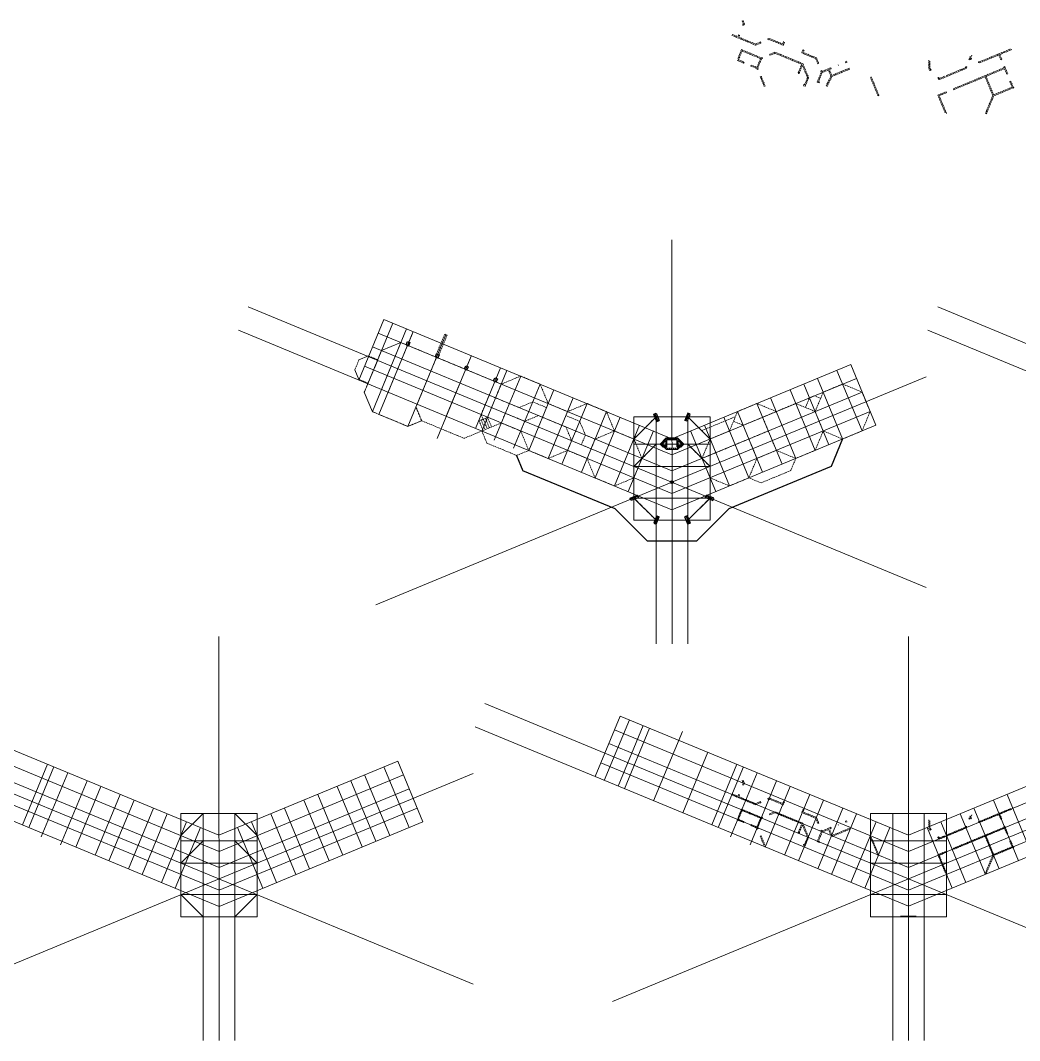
# Model space of a CAD drawing. Header units: inches. Extents: x 2775 to 35778, y 1675 to 10350.
# Drawn here: x 21073 to 25637, y 3122 to 7783 of the extents above; entities that cross this region are included whole.
import ezdxf

# ---------------------------------------------------------------- set-up
doc = ezdxf.new("R2010")
doc.units = ezdxf.units.IN
doc.header["$LTSCALE"] = 0.5
doc.header["$MEASUREMENT"] = 0
doc.linetypes.add('CENTER', pattern=[2, 1.25, -0.25, 0.25, -0.25])
doc.linetypes.add('HIDDEN', pattern=[0.375, 0.25, -0.125])
for name, color, linetype, lineweight in [('BALCONY', 3, 'CONTINUOUS', 30), ('GRID', 1, 'CENTER', 20), ('INT WALLS', 4, 'HIDDEN', 9), ('LAYOUT', 6, 'CONTINUOUS', 9), ('WALLS', 4, 'HIDDEN', 9)]:
    doc.layers.add(name, color=color, linetype=linetype, lineweight=lineweight)
doc.layers.add('LLMASONRY', color=12, linetype='CONTINUOUS')
doc.layers.add('LLWALLS', color=5, linetype='CONTINUOUS')

msp = doc.modelspace()

# ---------------------------------------------------------------- linework, layer by layer
at = {"layer": 'BALCONY', "color": 3, "ltscale": 50}
for p, q in [((22835.1178, 6300.7695), (22846.1456, 6296.2037)), ((22968.1654, 6245.6847), (22979.1933, 6241.1189)), ((23101.1258, 6190.6361), (23112.1537, 6186.0704)), ((23234.5721, 6135.3891), (23245.5999, 6130.8233)), ((23985.0284, 5953.0539), (23971.2049, 5986.3007)), ((23971.682, 5969.6462), (23982.7083, 5974.2156)), ((24113.1654, 5953.3122), (24126.8547, 5986.6145)), ((24126.4449, 5969.9582), (24115.4002, 5974.4831)), ((24828.7984, 5870.3157), (24776.864, 5744.8772)), ((23339.4672, 5795.1077), (23368.4822, 5725.117)), ((23893.7738, 5608.656), (23860.52, 5594.8494)), ((23877.1747, 5595.318), (23872.611, 5606.3466)), ((24204.7001, 5608.6369), (24238.0093, 5594.9644)), ((24221.3528, 5595.3658), (24225.8721, 5606.4128)), ((23789.2938, 5550.8915), (23937.3873, 5402.8462)), ((24160.9163, 5402.8826), (24308.9619, 5550.9764)), ((23985.0994, 5517.3137), (23971.2868, 5484.0624)), ((23971.7583, 5500.7171), (23982.7862, 5496.1513)), ((24113.2365, 5517.0972), (24126.9366, 5483.7994)), ((24126.5213, 5500.4555), (24115.4781, 5495.927)), ((24160.9163, 5402.8826), (23937.3873, 5402.8462))]:
    msp.add_line(p, q, dxfattribs=at)
at = {"layer": 'BALCONY', "color": 3, "ltscale": 150}
for p, q in [((24776.864, 5744.8772), (24308.9619, 5550.9764)), ((23789.2938, 5550.8915), (23368.4822, 5725.117))]:
    msp.add_line(p, q, dxfattribs=at)
at = {"layer": 'GRID', "linetype": 'CENTER', "lineweight": 20, "ltscale": 50}
msp.add_line((22722.3136, 6273.9619), (22643.6709, 6083.862), dxfattribs=at)
at = {"layer": 'GRID', "ltscale": 50}
for p, q in [((22842.9682, 5927.8087), (22680.3677, 5995.2066)), ((22905.5276, 5953.8379), (22842.9649, 5927.8009))]:
    msp.add_line(p, q, dxfattribs=at)
at = {"layer": 'GRID', "color": 6, "linetype": 'Continuous', "lineweight": 30, "ltscale": 50}
msp.add_circle((24049.0749, 5672.6747), 6.0001, dxfattribs=at)
at = {"layer": 'INT WALLS', "ltscale": 50}
for p, q in [((24374.6881, 7767.6232), (24369.2459, 7780.751)), ((24371.7403, 7760.4736), (24376.129, 7758.6566)), ((24379.8357, 7767.6095), (24373.6343, 7782.5689)), ((24322.6566, 7714.1364), (24430.6848, 7669.4103)), ((24324.4736, 7718.5252), (24349.9975, 7707.9577)), ((24357.7675, 7714.3074), (24353.3787, 7716.1244)), ((24354.3862, 7706.1407), (24430.6843, 7674.5515)), ((24493.4065, 7700.5343), (24486.9548, 7697.8617)), ((24486.9548, 7697.8617), (24488.7727, 7693.4733)), ((24493.4075, 7695.3933), (24488.7727, 7693.4733)), ((24366.6879, 7649.0961), (24349.753, 7608.1929)), ((24366.6879, 7649.0961), (24456.7597, 7611.8044)), ((24453.6956, 7684.084), (24430.6843, 7674.5515)), ((24455.5135, 7679.6956), (24430.6848, 7669.4103)), ((24453.6956, 7684.084), (24455.5135, 7679.6956)), ((24554.8845, 7675.0943), (24559.2542, 7685.6485)), ((24557.4565, 7668.8894), (24563.6849, 7683.9329)), ((24647.9946, 7649.0268), (24641.7727, 7633.9988)), ((24652.3413, 7647.1083), (24647.9788, 7636.5713)), ((25454.6066, 7593.5844), (25595.0983, 7651.8515)), ((25546.3866, 7626.5066), (25601.3043, 7649.283)), ((24346.5026, 7600.361), (24376.4219, 7587.9737)), ((24369.2596, 7642.8904), (24352.7151, 7602.9299)), ((24352.7151, 7602.9299), (24378.239, 7592.3624)), ((24369.2596, 7642.8904), (24453.5693, 7607.9842)), ((24437.0248, 7568.0238), (24453.5693, 7607.9842)), ((24440.8814, 7564.9215), (24458.4538, 7607.3647)), ((24461.2705, 7613.673), (24456.7597, 7611.8044)), ((24463.1476, 7609.3091), (24458.4538, 7607.3647)), ((24461.2531, 7613.7135), (24463.1476, 7609.3091)), ((24494.51, 7627.4902), (24496.3448, 7623.0611)), ((24519.4821, 7637.7872), (24494.5269, 7627.4495)), ((24519.4826, 7632.646), (24496.3448, 7623.0611)), ((24519.4821, 7637.7872), (24646.7806, 7585.0828)), ((24519.4826, 7632.646), (24641.8604, 7581.9788)), ((24705.8398, 7607.4751), (24715.3951, 7584.4256)), ((24709.468, 7611.1267), (24719.783, 7586.2446)), ((25222.1386, 7600.6411), (25222.1386, 7560.0829)), ((25405.6341, 7604.5888), (25412.5384, 7621.2587)), ((25405.6341, 7604.5888), (25410.0226, 7602.7712)), ((25410.0226, 7602.7712), (25411.4809, 7606.2921)), ((25411.4809, 7606.2921), (25415.9276, 7604.4517)), ((25413.2985, 7610.6806), (25418.7449, 7623.8308)), ((25413.2985, 7610.6806), (25417.7441, 7608.8407)), ((25415.9276, 7604.4517), (25417.7441, 7608.8407)), ((25454.6085, 7588.4428), (25541.999, 7624.6869)), ((25541.999, 7624.6869), (25551.0052, 7602.9541)), ((25546.3866, 7626.5066), (25555.3933, 7604.7725)), ((25551.1289, 7603.0083), (25555.3923, 7604.775)), ((24409.6839, 7574.2025), (24436.4933, 7563.1028)), ((24411.5009, 7578.5912), (24437.0248, 7568.0238)), ((24436.4933, 7563.1028), (24438.414, 7558.4697)), ((24438.414, 7558.4697), (24442.8019, 7560.2888)), ((24440.8814, 7564.9215), (24442.8019, 7560.2888)), ((24626.1651, 7544.0696), (24641.8604, 7581.9788)), ((24631.3066, 7544.0708), (24644.9647, 7577.0594)), ((24644.9647, 7577.0594), (24668.3616, 7520.6208)), ((24646.7806, 7585.0828), (24673.5031, 7520.622)), ((24719.783, 7586.2446), (24715.3951, 7584.4256)), ((24729.1814, 7551.17), (24731.1021, 7546.5369)), ((24733.5693, 7552.989), (24729.2548, 7551.2036)), ((24733.5693, 7552.989), (24734.9578, 7549.6397)), ((24764.0811, 7561.7041), (24734.9578, 7549.6397)), ((24763.7054, 7556.407), (24735.506, 7544.7253)), ((24775.3943, 7528.2106), (24763.7054, 7556.407)), ((24775.1979, 7566.3092), (24764.0811, 7561.7041)), ((24777.0158, 7561.9209), (24768.0938, 7558.2249)), ((24779.2559, 7531.2992), (24768.0938, 7558.2249)), ((24775.1979, 7566.3092), (24777.0158, 7561.9209)), ((24860.2705, 7564.8598), (24779.2559, 7531.2992)), ((24861.9866, 7560.4293), (24779.8041, 7526.3849)), ((24847.2893, 7596.1734), (24841.7163, 7593.8647)), ((24841.7186, 7593.8657), (24843.5364, 7589.4773)), ((24849.1083, 7591.7855), (24843.5342, 7589.4764)), ((25229.1911, 7553.0394), (25222.1386, 7560.0829)), ((25226.8886, 7595.9717), (25226.8886, 7562.0522)), ((25232.5477, 7556.4003), (25226.8886, 7562.0522)), ((25229.1911, 7553.0394), (25232.5477, 7556.4003)), ((25270.2064, 7512.0764), (25393.6458, 7563.2302)), ((25301.3222, 7530.1126), (25390.01, 7566.8653)), ((25390.01, 7566.8653), (25391.8587, 7571.3287)), ((25391.8587, 7571.3287), (25396.2472, 7569.5111)), ((25393.6458, 7563.2302), (25396.2472, 7569.5111)), ((25449.1913, 7590.6848), (25451.0078, 7595.0738)), ((25449.1913, 7590.6848), (25454.6085, 7588.4428)), ((25451.0078, 7595.0738), (25454.6066, 7593.5844)), ((25479.6826, 7530.5049), (25566.175, 7566.3478)), ((25483.6951, 7527.026), (25567.9909, 7561.9586)), ((25564.7872, 7569.6967), (25569.1753, 7571.5151)), ((25564.7872, 7569.6967), (25566.175, 7566.3478)), ((25567.9909, 7561.9586), (25578.536, 7536.4291)), ((25569.1753, 7571.5151), (25571.4723, 7565.9722)), ((25571.4734, 7565.9697), (25582.9263, 7538.2425)), ((24452.2002, 7525.2144), (24456.5881, 7527.0334)), ((24452.2002, 7525.2144), (24470.6076, 7480.8115)), ((24456.5881, 7527.0334), (24474.9531, 7482.7329)), ((24626.1651, 7544.0696), (24627.9211, 7539.8339)), ((24627.9181, 7539.8327), (24632.3119, 7541.6459)), ((24631.3066, 7544.0708), (24632.3119, 7541.6459)), ((24654.6778, 7487.5699), (24668.3616, 7520.6208)), ((24657.0392, 7480.8562), (24673.5031, 7520.622)), ((24712.1819, 7500.9128), (24731.1021, 7546.5369)), ((24718.3901, 7503.4835), (24735.4839, 7544.7033)), ((24718.3901, 7503.4835), (24722.2974, 7501.8657)), ((24779.6652, 7526.2544), (24757.9908, 7481.9469)), ((24775.3984, 7528.3417), (24759.7605, 7496.3742)), ((24990.0163, 7438.587), (24955.5678, 7521.6845)), ((24994.4042, 7440.406), (24959.7259, 7524.0579)), ((25263.1539, 7519.1199), (25266.5105, 7522.4808)), ((25270.2064, 7512.0764), (25263.1539, 7519.1199)), ((25271.3185, 7517.679), (25266.5105, 7522.4808)), ((25271.3185, 7517.679), (25295.5886, 7527.7366)), ((25334.7584, 7470.4477), (25479.6826, 7530.5049)), ((25336.5769, 7466.0596), (25479.307, 7525.2076)), ((25479.307, 7525.2076), (25514.7732, 7439.6242)), ((25483.6951, 7527.026), (25518.6287, 7442.7277)), ((25578.536, 7536.4293), (25582.9262, 7538.2428)), ((25592.2798, 7503.1559), (25596.67, 7504.9692)), ((25596.67, 7504.9692), (25607.705, 7478.2538)), ((24649.3694, 7488.1041), (24653.7132, 7489.8967)), ((24649.3694, 7488.1041), (24651.7405, 7482.3803)), ((24649.374, 7488.106), (24651.7466, 7482.3829)), ((24653.7132, 7489.8967), (24654.6778, 7487.5699)), ((24712.1819, 7500.9128), (24720.4737, 7497.4798)), ((24720.4737, 7497.4798), (24722.2974, 7501.8657)), ((24754.6281, 7485.8825), (24753.5935, 7483.7674)), ((24753.5935, 7483.7674), (24757.9908, 7481.9469)), ((24759.7605, 7496.3742), (24754.7586, 7486.1492)), ((25334.7584, 7470.4477), (25336.5769, 7466.0596)), ((25602.8275, 7477.6201), (25518.6287, 7442.7277)), ((25606.0309, 7473.8059), (25519.1618, 7437.8069)), ((25592.2798, 7503.1559), (25602.8275, 7477.6201)), ((25606.0309, 7473.8059), (25608.8029, 7472.6587)), ((25607.705, 7478.2538), (25610.6194, 7477.0476)), ((25608.8029, 7472.6587), (25610.6194, 7477.0476)), ((24990.6461, 7438.7359), (24994.4042, 7440.406)), ((25263.5671, 7440.9457), (25301.5011, 7456.6657)), ((25297.191, 7359.808), (25263.5671, 7440.9457)), ((25269.7737, 7438.376), (25303.3195, 7452.2776)), ((25303.3971, 7357.2394), (25269.7737, 7438.376)), ((25301.5011, 7456.6657), (25303.3195, 7452.2776)), ((25514.7732, 7439.6242), (25480.6858, 7357.3221)), ((25519.1618, 7437.8069), (25485.0743, 7355.5045)), ((24374.6881, 4297.6957), (24369.2459, 4310.8234)), ((24371.7403, 4290.5461), (24376.129, 4288.729)), ((24379.8357, 4297.682), (24373.6343, 4312.6413)), ((24322.6566, 4244.2089), (24430.6848, 4199.4828)), ((24324.4736, 4248.5976), (24349.9975, 4238.0302)), ((24357.7675, 4244.3799), (24353.3787, 4246.1969)), ((24354.3862, 4236.2131), (24430.6843, 4204.624)), ((24453.6956, 4214.1565), (24430.6843, 4204.624)), ((24455.5135, 4209.7681), (24430.6848, 4199.4828)), ((24453.6956, 4214.1565), (24455.5135, 4209.7681)), ((24493.4065, 4230.6068), (24486.9548, 4227.9342)), ((24486.9548, 4227.9342), (24488.7727, 4223.5458)), ((24493.4075, 4225.4658), (24488.7727, 4223.5458)), ((24554.8845, 4205.1668), (24559.2542, 4215.721)), ((24557.4565, 4198.9619), (24563.6849, 4214.0054)), ((24366.6879, 4179.1686), (24349.753, 4138.2653)), ((24369.2596, 4172.9629), (24352.7151, 4133.0024)), ((24366.6879, 4179.1686), (24456.7597, 4141.8768)), ((24369.2596, 4172.9629), (24453.5693, 4138.0567)), ((24494.51, 4157.5627), (24496.3448, 4153.1336)), ((24519.4821, 4167.8597), (24494.5269, 4157.522)), ((24519.4826, 4162.7185), (24496.3448, 4153.1336)), ((24519.4821, 4167.8597), (24646.7806, 4115.1552)), ((24519.4826, 4162.7185), (24641.8604, 4112.0513)), ((24647.9946, 4179.0993), (24641.7727, 4164.0713)), ((24652.3413, 4177.1808), (24647.9788, 4166.6438)), ((25405.6341, 4134.6613), (25412.5384, 4151.3312)), ((25413.2985, 4140.7531), (25418.7449, 4153.9032)), ((25454.6066, 4123.6568), (25595.0983, 4181.9239)), ((25454.6085, 4118.5153), (25541.999, 4154.7594)), ((25541.999, 4154.7594), (25551.0052, 4133.0265)), ((25546.3866, 4156.5791), (25601.3043, 4179.3555)), ((25546.3866, 4156.5791), (25555.3933, 4134.845)), ((24346.5026, 4130.4335), (24376.4219, 4118.0462)), ((24352.7151, 4133.0024), (24378.239, 4122.4349)), ((24409.6839, 4104.275), (24436.4933, 4093.1753)), ((24411.5009, 4108.6637), (24437.0248, 4098.0963)), ((24437.0248, 4098.0963), (24453.5693, 4138.0567)), ((24440.8814, 4094.994), (24458.4538, 4137.4372)), ((24461.2705, 4143.7454), (24456.7597, 4141.8768)), ((24463.1476, 4139.3816), (24458.4538, 4137.4372)), ((24461.2531, 4143.7859), (24463.1476, 4139.3816)), ((24626.1651, 4074.1421), (24641.8604, 4112.0513)), ((24631.3066, 4074.1432), (24644.9647, 4107.1319)), ((24644.9647, 4107.1319), (24668.3616, 4050.6933)), ((24646.7806, 4115.1552), (24673.5031, 4050.6944)), ((24705.8398, 4137.5476), (24715.3951, 4114.4981)), ((24709.468, 4141.1992), (24719.783, 4116.3171)), ((24719.783, 4116.3171), (24715.3951, 4114.4981)), ((24847.2893, 4126.2458), (24841.7163, 4123.9372)), ((24841.7186, 4123.9381), (24843.5364, 4119.5498)), ((24849.1083, 4121.8579), (24843.5342, 4119.5488)), ((25222.1386, 4130.7136), (25222.1386, 4090.1554)), ((25226.8886, 4126.0442), (25226.8886, 4092.1247)), ((25390.01, 4096.9377), (25391.8587, 4101.4011)), ((25391.8587, 4101.4011), (25396.2472, 4099.5835)), ((25405.6341, 4134.6613), (25410.0226, 4132.8437)), ((25410.0226, 4132.8437), (25411.4809, 4136.3646)), ((25411.4809, 4136.3646), (25415.9276, 4134.5242)), ((25413.2985, 4140.7531), (25417.7441, 4138.9132)), ((25415.9276, 4134.5242), (25417.7441, 4138.9132)), ((25449.1913, 4120.7573), (25451.0078, 4125.1463)), ((25449.1913, 4120.7573), (25454.6085, 4118.5153)), ((25451.0078, 4125.1463), (25454.6066, 4123.6568)), ((25551.1289, 4133.0807), (25555.3923, 4134.8475)), ((25564.7872, 4099.7692), (25569.1753, 4101.5876)), ((25569.1753, 4101.5876), (25571.4723, 4096.0447)), ((24436.4933, 4093.1753), (24438.414, 4088.5422)), ((24438.414, 4088.5422), (24442.8019, 4090.3612)), ((24440.8814, 4094.994), (24442.8019, 4090.3612)), ((24452.2002, 4055.2869), (24456.5881, 4057.1059)), ((24452.2002, 4055.2869), (24470.6076, 4010.884)), ((24456.5881, 4057.1059), (24474.9531, 4012.8054)), ((24626.1651, 4074.1421), (24627.9211, 4069.9064)), ((24627.9181, 4069.9052), (24632.3119, 4071.7183)), ((24631.3066, 4074.1432), (24632.3119, 4071.7183)), ((24712.1819, 4030.9853), (24731.1021, 4076.6094)), ((24718.3901, 4033.5559), (24735.4839, 4074.7757)), ((24729.1814, 4081.2425), (24731.1021, 4076.6094)), ((24733.5693, 4083.0615), (24729.2548, 4081.2761)), ((24733.5693, 4083.0615), (24734.9578, 4079.7121)), ((24764.0811, 4091.7766), (24734.9578, 4079.7121)), ((24763.7054, 4086.4795), (24735.506, 4074.7978)), ((24775.3943, 4058.2831), (24763.7054, 4086.4795)), ((24775.1979, 4096.3817), (24764.0811, 4091.7766)), ((24777.0158, 4091.9933), (24768.0938, 4088.2974)), ((24779.2559, 4061.3717), (24768.0938, 4088.2974)), ((24775.1979, 4096.3817), (24777.0158, 4091.9933)), ((24861.18, 4092.7383), (24780.1654, 4059.1778)), ((24862.8961, 4088.3078), (24780.7136, 4054.2634)), ((25229.1911, 4083.1119), (25222.1386, 4090.1554)), ((25232.5477, 4086.4728), (25226.8886, 4092.1247)), ((25229.1911, 4083.1119), (25232.5477, 4086.4728)), ((25270.2064, 4042.1489), (25393.6458, 4093.3027)), ((25271.3185, 4047.7514), (25295.3216, 4057.6984)), ((25301.3222, 4060.1851), (25390.01, 4096.9377)), ((25334.7584, 4000.5202), (25479.6826, 4060.5774)), ((25336.5769, 3996.132), (25479.307, 4055.2801)), ((25393.6458, 4093.3027), (25396.2472, 4099.5835)), ((25479.307, 4055.2801), (25514.7732, 3969.6967)), ((25479.6826, 4060.5774), (25566.175, 4096.4203)), ((25483.6951, 4057.0985), (25572.3791, 4093.8496)), ((25483.6951, 4057.0985), (25518.6287, 3972.8002)), ((25564.7872, 4099.7692), (25566.175, 4096.4203)), ((25567.9909, 4092.0311), (25578.536, 4066.5016)), ((25571.4734, 4096.0421), (25582.9263, 4068.315)), ((25578.536, 4066.5018), (25582.9262, 4068.3152)), ((24649.3694, 4018.1766), (24653.7132, 4019.9692)), ((24649.3694, 4018.1766), (24651.7405, 4012.4528)), ((24649.374, 4018.1785), (24651.7466, 4012.4553)), ((24653.7132, 4019.9692), (24654.6778, 4017.6424)), ((24654.6778, 4017.6424), (24668.3616, 4050.6933)), ((24657.0392, 4010.9287), (24673.5031, 4050.6944)), ((24712.1819, 4030.9853), (24720.4737, 4027.5523)), ((24718.3901, 4033.5559), (24722.2974, 4031.9382)), ((24720.4737, 4027.5523), (24722.2974, 4031.9382)), ((24990.0622, 3968.5489), (24955.6995, 4051.4394)), ((24994.4042, 3967.4785), (24959.7259, 4051.1304)), ((25263.1539, 4049.1924), (25266.5105, 4052.5533)), ((25270.2064, 4042.1489), (25263.1539, 4049.1924)), ((25271.3185, 4047.7514), (25266.5105, 4052.5533)), ((25592.2798, 4033.2284), (25596.67, 4035.0417)), ((25592.2798, 4033.2284), (25602.8275, 4007.6926)), ((25596.67, 4035.0417), (25607.705, 4008.3263)), ((25607.705, 4008.3263), (25610.6194, 4007.1201)), ((24990.0622, 3968.5489), (24994.4042, 3970.4785)), ((25263.5671, 3971.0182), (25301.5011, 3986.7382)), ((25297.1687, 3889.9342), (25263.5671, 3971.0182)), ((25269.7737, 3968.4485), (25303.3195, 3982.35)), ((25303.3971, 3887.3119), (25269.7737, 3968.4485)), ((25301.5011, 3986.7382), (25303.3195, 3982.35)), ((25334.7584, 4000.5202), (25336.5769, 3996.132)), ((25514.7732, 3969.6967), (25480.6858, 3887.3946)), ((25519.1618, 3967.8794), (25485.0743, 3885.577)), ((25602.8275, 4007.6926), (25518.6287, 3972.8002)), ((25606.0309, 4003.8784), (25519.1618, 3967.8794)), ((25606.0309, 4003.8784), (25608.8029, 4002.7311)), ((25608.8029, 4002.7311), (25610.6194, 4007.1201))]:
    msp.add_line(p, q, dxfattribs=at)
at = {"layer": 'INT WALLS', "color": 7, "ltscale": 50}
for p, q in [((24374.6881, 7767.5935), (24371.7403, 7760.4736)), ((24379.8357, 7767.6095), (24376.129, 7758.6566)), ((24353.3787, 7716.1244), (24349.9975, 7707.9577)), ((24357.7675, 7714.3074), (24354.3862, 7706.1407)), ((24554.8845, 7675.0943), (24493.4065, 7700.5343)), ((24557.4565, 7668.8894), (24493.4075, 7695.3933)), ((24705.8187, 7607.4962), (24641.7727, 7633.9988)), ((24709.468, 7611.1267), (24647.9788, 7636.5713)), ((24378.239, 7592.3624), (24376.4219, 7587.9737)), ((24411.5009, 7578.5912), (24409.6839, 7574.2025)), ((24374.6881, 4297.666), (24371.7403, 4290.5461)), ((24379.8357, 4297.682), (24376.129, 4288.729)), ((24353.3787, 4246.1969), (24349.9975, 4238.0302)), ((24357.7675, 4244.3799), (24354.3862, 4236.2131)), ((24554.8845, 4205.1668), (24493.4065, 4230.6068)), ((24557.4565, 4198.9619), (24493.4075, 4225.4658)), ((24705.8187, 4137.5687), (24641.7727, 4164.0713)), ((24709.468, 4141.1992), (24647.9788, 4166.6438)), ((24378.239, 4122.4349), (24376.4219, 4118.0462)), ((24411.5009, 4108.6637), (24409.6839, 4104.275))]:
    msp.add_line(p, q, dxfattribs=at)
at = {"layer": 'INT WALLS', "lineweight": 20, "ltscale": 50}
for p, q in [((24810.0425, 7576.2534), (24808.6896, 7579.5322)), ((24843.321, 7589.9845), (24841.9681, 7593.2633)), ((24810.0425, 4106.3258), (24808.6896, 4109.6047)), ((24843.321, 4120.0569), (24841.9681, 4123.3358))]:
    msp.add_line(p, q, dxfattribs=at)
at = {"layer": 'LAYOUT', "color": 1, "ltscale": 150}
for p, q in [((24049.2281, 4933.8933), (24048.9274, 6779.9154)), ((25210.245, 5191.9505), (22113.5925, 6474.0349)), ((28359.6252, 5191.9666), (25262.9727, 6474.0509)), ((25210.2446, 6153.8682), (22696.9124, 5112.3317)), ((21980.0496, 3122.0594), (21979.749, 4968.0814)), ((25129.4298, 3122.0754), (25129.1291, 4968.0975)), ((23141.0666, 3380.1166), (20044.4141, 4662.2009)), ((26290.4467, 3380.1326), (23193.7942, 4662.2169)), ((23141.0661, 4342.0342), (20627.734, 3300.4978)), ((26290.4463, 4342.0502), (23777.1141, 3300.5138))]:
    msp.add_line(p, q, dxfattribs=at)
at = {"layer": 'LAYOUT', "ltscale": 50}
for p, q in [((22732.6681, 6416.6971), (22617.955, 6139.755)), ((22659.6089, 6122.5096), (22774.2771, 6399.4704)), ((22861.5751, 6348.7736), (22709.9406, 5982.9486)), ((22722.3792, 6096.5213), (22837.0474, 6373.4821)), ((22751.9454, 6084.2802), (22866.6135, 6361.241)), ((23016.4891, 6346.4357), (22842.9682, 5927.8087)), ((22811.0656, 6310.7277), (22680.3789, 5995.2019)), ((22884.993, 6029.1955), (22999.6611, 6306.1562)), ((23018.0406, 5974.1107), (23132.7087, 6251.0715)), ((23127.9193, 6238.3425), (22976.2848, 5872.5176)), ((23151.0882, 5919.0259), (23265.7563, 6195.9867)), ((23180.6544, 5906.7849), (23295.3225, 6183.7456)), ((23236.8722, 5864.9701), (23358.0928, 6157.7573)), ((24802.7265, 6183.9912), (24917.4848, 5907.0678)), ((23325.5706, 5828.2469), (23446.7912, 6121.0341)), ((24651.2782, 6121.2304), (24766.0366, 5844.3069)), ((24714.04, 6147.2391), (24828.7984, 5870.3157)), ((23394.8934, 5818.085), (23509.5615, 6095.0458)), ((24588.5164, 6095.2216), (24703.2747, 5818.2981)), ((23483.5918, 5781.3618), (23598.2599, 6058.3226)), ((23546.3621, 5755.3735), (23661.0302, 6032.3343)), ((24437.0681, 6032.4607), (24551.8265, 5755.5373)), ((24499.8299, 6058.4695), (24614.5883, 5781.5461)), ((23635.0605, 5718.6503), (23749.7286, 5995.6111)), ((23697.8308, 5692.6619), (23812.4989, 5969.6227)), ((24285.6199, 5969.6998), (24400.3782, 5692.7764)), ((24348.3817, 5995.7086), (24463.14, 5718.7852)), ((23786.5292, 5655.9388), (23901.1973, 5932.8996)), ((24196.9334, 5932.9478), (24311.6918, 5656.0243)), ((23849.2995, 5629.9504), (23963.9676, 5906.9112)), ((24134.1716, 5906.939), (24248.9299, 5630.0156)), ((23812.8698, 4604.8792), (23698.1567, 4327.937)), ((23739.8106, 4310.6917), (23854.4788, 4587.6525)), ((23802.5809, 4284.7034), (23917.2491, 4561.6641)), ((23832.1471, 4272.4623), (23946.8152, 4549.4231)), ((23965.1947, 4217.3775), (24096.5566, 4534.6591)), ((24098.2423, 4162.2928), (24212.9104, 4439.2535)), ((21081.9098, 4107.192), (21196.5779, 4384.1528)), ((24231.2899, 4107.208), (24345.958, 4384.1688)), ((21111.4759, 4094.9509), (21226.144, 4371.9117)), ((21167.6937, 4053.1362), (21288.9143, 4345.9234)), ((22644.8616, 4335.4052), (22759.6199, 4058.4818)), ((22733.548, 4372.1573), (22848.3064, 4095.2338)), ((24260.8561, 4094.9669), (24375.5242, 4371.9277)), ((24317.0739, 4053.1522), (24438.2945, 4345.9394)), ((21256.3921, 4016.413), (21377.6127, 4309.2002)), ((22582.0998, 4309.3964), (22696.8581, 4032.473)), ((24405.7723, 4016.429), (24526.9929, 4309.2162)), ((21325.7149, 4006.251), (21440.383, 4283.2118)), ((21414.4133, 3969.5279), (21529.0814, 4246.4887)), ((22430.6515, 4246.6355), (22545.4098, 3969.7121)), ((22519.3379, 4283.3876), (22634.0963, 4006.4642)), ((24475.0951, 4006.2671), (24589.7632, 4283.2278)), ((24563.7935, 3969.5439), (24678.4616, 4246.5047)), ((25580.0316, 4246.6516), (25694.79, 3969.7281)), ((21477.1836, 3943.5395), (21591.8517, 4220.5003)), ((22367.8897, 4220.6267), (22482.648, 3943.7033)), ((24626.5638, 3943.5555), (24741.2319, 4220.5163)), ((25517.2698, 4220.6428), (25632.0282, 3943.7193)), ((21565.882, 3906.8163), (21680.5501, 4183.7771)), ((21628.6523, 3880.828), (21743.3204, 4157.7888)), ((22216.4414, 4157.8659), (22331.1997, 3880.9425)), ((22279.2032, 4183.8747), (22393.9616, 3906.9513)), ((24715.2622, 3906.8324), (24829.9303, 4183.7931)), ((24778.0325, 3880.844), (24892.7006, 4157.8048)), ((25365.8216, 4157.8819), (25480.5799, 3880.9585)), ((25428.5834, 4183.8907), (25543.3417, 3906.9673)), ((21717.3507, 3844.1048), (21832.0188, 4121.0656)), ((22127.755, 4121.1138), (22242.5133, 3844.1904)), ((24866.7309, 3844.1208), (24981.399, 4121.0816)), ((25277.1351, 4121.1298), (25391.8935, 3844.2064)), ((21780.121, 3818.1165), (21894.7891, 4095.0773)), ((22064.9931, 4095.105), (22179.7515, 3818.1816)), ((24929.5012, 3818.1325), (25044.1693, 4095.0933)), ((25214.3733, 4095.121), (25329.1316, 3818.1976))]:
    msp.add_line(p, q, dxfattribs=at)
at = {"layer": 'LAYOUT', "ltscale": 150}
for p, q in [((24049.0753, 5871.6747), (22732.6681, 6416.6971)), ((24049.1282, 5547.2168), (22069.2493, 6366.9315)), ((24049.0873, 5798.1586), (22706.6763, 6353.9472)), ((27198.5083, 5547.2328), (25218.6295, 6366.9476)), ((24049.0993, 5724.6425), (22680.6844, 6291.1973)), ((24049.1162, 5620.7329), (22643.9468, 6202.5049)), ((24865.4883, 6210), (24049.0753, 5871.6747)), ((24891.4904, 6147.2543), (24049.0873, 5798.1586)), ((24917.4925, 6084.5087), (24049.0993, 5724.6425)), ((24954.2446, 5995.8222), (24049.1162, 5620.7329)), ((24980.2467, 5933.0766), (24049.1282, 5547.2168)), ((21979.8969, 4059.8407), (20663.4897, 4604.8631)), ((25129.277, 4059.8567), (23812.8698, 4604.8792)), ((21979.9497, 3735.3829), (20000.0709, 4555.0976)), ((21979.9089, 3986.3246), (20637.4978, 4542.1132)), ((25129.3299, 3735.3989), (23149.451, 4555.1136)), ((25129.289, 3986.3407), (23786.878, 4542.1293)), ((21979.9208, 3912.8086), (20611.506, 4479.3634)), ((25129.301, 3912.8246), (23760.8861, 4479.3794)), ((21979.9378, 3808.8989), (20574.7684, 4390.6709)), ((22796.3099, 4398.1661), (21979.8969, 4059.8407)), ((25129.3179, 3808.9149), (23724.1485, 4390.6869)), ((25945.69, 4398.1821), (25129.277, 4059.8568)), ((22822.3119, 4335.4204), (21979.9089, 3986.3247)), ((25971.6921, 4335.4364), (25129.289, 3986.3407)), ((22848.314, 4272.6747), (21979.9208, 3912.8086)), ((25997.6942, 4272.6908), (25129.301, 3912.8246)), ((22885.0661, 4183.9883), (21979.9378, 3808.8989)), ((26034.4463, 4184.0043), (25129.3179, 3808.9149)), ((22911.0682, 4121.2426), (21979.9497, 3735.3828)), ((26060.4484, 4121.2587), (25129.3299, 3735.3988))]:
    msp.add_line(p, q, dxfattribs=at)
at = {"layer": 'LAYOUT', "linetype": 'Continuous', "ltscale": 50}
for p, q in [((24865.4883, 6210), (24980.2467, 5933.0766)), ((22796.3099, 4398.1661), (22911.0682, 4121.2426))]:
    msp.add_line(p, q, dxfattribs=at)
at = {"layer": 'LAYOUT', "color": 2, "ltscale": 50}
for p, q in [((23875.2761, 5498.8361), (23875.1991, 5971.4958)), ((23977.059, 5971.9254), (23875.2156, 5870.1454)), ((23875.2358, 5971.9089), (24222.8824, 5971.9655)), ((24222.9355, 5870.2021), (24121.059, 5971.9489)), ((24222.9187, 5971.9655), (24222.9958, 5498.8927)), ((23977.0794, 5846.4993), (23875.2361, 5744.6745)), ((23875.2562, 5846.4261), (24222.9029, 5846.5959)), ((24222.9557, 5744.7311), (24121.0794, 5846.5226)), ((23875.2361, 5744.6745), (24222.9557, 5744.7311)), ((23875.2595, 5600.6442), (24222.9792, 5600.701)), ((23875.2595, 5600.6442), (23977.1362, 5498.8527)), ((24121.1361, 5498.876), (24222.9792, 5600.701)), ((24222.9958, 5498.8927), (23875.2761, 5498.8361)), ((21806.0977, 3687.0021), (21806.0207, 4159.6618)), ((21907.8806, 4160.0915), (21806.0372, 4058.3115)), ((21806.0573, 4160.0749), (22153.704, 4160.1315)), ((22153.7571, 4058.3682), (22051.8806, 4160.1149)), ((22153.7403, 4160.1315), (22153.8173, 3687.0588)), ((24955.4778, 3687.0181), (24955.4008, 4159.6779)), ((24955.4375, 4160.0909), (25303.0841, 4160.1475)), ((25303.1204, 4160.1475), (25303.1975, 3687.0748)), ((21907.901, 4034.6653), (21806.0576, 3932.8406)), ((21806.0778, 4034.5921), (22153.7244, 4034.762)), ((22153.7773, 3932.8972), (22051.9009, 4034.6886)), ((24955.4579, 4034.6081), (25303.1046, 4034.778)), ((21806.0576, 3932.8406), (22153.7773, 3932.8972)), ((24955.4378, 3932.8566), (25303.1574, 3932.9132)), ((21806.0811, 3788.8102), (22153.8007, 3788.867)), ((21806.0811, 3788.8102), (21907.9577, 3687.0187)), ((22051.9576, 3687.0421), (22153.8007, 3788.867)), ((24955.4612, 3788.8263), (25303.1809, 3788.883)), ((22153.8173, 3687.0588), (21806.0977, 3687.0021)), ((25303.1975, 3687.0748), (24955.4778, 3687.0181))]:
    msp.add_line(p, q, dxfattribs=at)
at = {"layer": 'LAYOUT', "color": 2, "ltscale": 150}
for p, q in [((23977.2281, 4933.8816), (23977.059, 5971.9254)), ((24121.2281, 4933.905), (24121.059, 5971.9489)), ((21908.0496, 3122.0476), (21907.8806, 4160.0915)), ((22052.0496, 3122.0711), (22051.8806, 4160.1149)), ((25057.4298, 3122.0637), (25057.2607, 4160.1075)), ((25201.4298, 3122.0871), (25201.2607, 4160.131))]:
    msp.add_line(p, q, dxfattribs=at)
at = {"layer": 'LAYOUT', "color": 5, "lineweight": 20, "ltscale": 50}
msp.add_line((25093.3344, 3690.0246), (25165.3344, 3690.0523), dxfattribs=at)
at = {"layer": 'LLMASONRY', "color": 7, "linetype": 'Continuous', "lineweight": 30, "ltscale": 1.5}
for p, q in [((22835.1168, 6300.7671), (22841.0226, 6315.2022)), ((22841.013, 6315.1786), (22852.101, 6310.5879)), ((22852.101, 6310.5879), (22846.1446, 6296.2013)), ((22968.1644, 6245.6823), (22974.0702, 6260.1175)), ((22974.0606, 6260.0939), (22985.1487, 6255.5032)), ((22985.1487, 6255.5032), (22979.1923, 6241.1165)), ((23101.1249, 6190.6337), (23107.0307, 6205.0689)), ((23107.021, 6205.0453), (23118.1091, 6200.4546)), ((23118.1091, 6200.4546), (23112.1527, 6186.0679)), ((23234.5711, 6135.3866), (23240.4769, 6149.8218)), ((23240.4672, 6149.7982), (23251.5553, 6145.2075)), ((23251.5553, 6145.2075), (23245.5989, 6130.8209)), ((23972.6112, 5967.4301), (23965.6615, 5984.0038)), ((23965.6617, 5984.0036), (23976.7482, 5988.5979)), ((23979.5241, 5950.7732), (23972.5503, 5967.4046)), ((23976.7482, 5988.5979), (23990.5326, 5955.3349)), ((24121.3022, 5988.8893), (24107.6521, 5955.571)), ((24118.6788, 5951.0537), (24125.5856, 5967.7131)), ((24132.4072, 5984.3397), (24121.3022, 5988.8893)), ((24125.5245, 5967.7384), (24132.4074, 5984.3399)), ((23979.5242, 5950.773), (23990.5326, 5955.3349)), ((24118.6787, 5951.0535), (24107.6521, 5955.571)), ((23994.4373, 5846.4837), (24006.7784, 5834.1507)), ((23858.2257, 5600.3939), (23891.4957, 5614.1613)), ((23862.8144, 5589.3049), (23858.2257, 5600.3939)), ((23879.3913, 5596.2461), (23862.8141, 5589.3048)), ((23896.0517, 5603.1505), (23879.4169, 5596.1851)), ((23896.052, 5603.1506), (23891.4957, 5614.1613)), ((24202.4441, 5603.1224), (24206.956, 5614.1513)), ((24202.4444, 5603.1223), (24219.1072, 5596.224)), ((24240.2812, 5600.518), (24206.956, 5614.1513)), ((24219.1325, 5596.285), (24235.7375, 5589.4106)), ((24235.7373, 5589.4107), (24240.2812, 5600.518)), ((23972.6869, 5502.9335), (23965.7426, 5486.3575)), ((23979.5944, 5519.5926), (23972.6259, 5502.959)), ((23976.8308, 5481.7671), (23990.6043, 5515.0346)), ((23979.5945, 5519.5929), (23990.6043, 5515.0346)), ((24118.7491, 5519.3577), (24107.7239, 5514.8366)), ((24121.3849, 5481.5228), (24107.7239, 5514.8366)), ((24118.7492, 5519.3575), (24125.6613, 5502.7004)), ((24125.6003, 5502.6751), (24132.4885, 5486.0757)), ((23965.7427, 5486.3578), (23976.8308, 5481.7671)), ((24132.4884, 5486.076), (24121.3849, 5481.5228))]:
    msp.add_line(p, q, dxfattribs=at)
at = {"layer": 'LLMASONRY', "color": 7, "linetype": 'Continuous', "lineweight": 30}
for p, q in [((24021.6237, 5873.6877), (23994.4373, 5846.4837)), ((24076.5264, 5873.7056), (24021.6237, 5873.6877)), ((24103.7304, 5846.5193), (24076.5264, 5873.7056)), ((24073.2713, 5866.7046), (24025.2713, 5866.6889)), ((24103.7304, 5846.5193), (24091.5144, 5834.2967))]:
    msp.add_line(p, q, dxfattribs=at)
at = {"layer": 'LLMASONRY', "color": 7, "linetype": 'Continuous', "lineweight": 20}
for p, q in [((24022.8673, 5870.6881), (23998.68, 5846.4851)), ((23998.68, 5846.4851), (24007.5582, 5837.077)), ((24021.2692, 5863.4304), (24004.3368, 5846.4869)), ((24009.6689, 5841.1584), (24004.3368, 5846.4869)), ((24075.2848, 5870.7051), (24022.8673, 5870.6881)), ((24098.971, 5846.5348), (24075.2847, 5870.7052)), ((24093.8141, 5846.5329), (24077.269, 5863.0672)), ((24093.8306, 5846.5164), (24088.6853, 5841.3682)), ((24098.961, 5846.545), (24090.3472, 5837.3726))]:
    msp.add_line(p, q, dxfattribs=at)
at = {"layer": 'LLMASONRY', "color": 7, "linetype": 'Continuous', "lineweight": 30, "ltscale": 7.5}
for p, q in [((24006.7784, 5834.1507), (24025.2511, 5834.1997)), ((24073.2511, 5834.3272), (24091.5936, 5834.3759))]:
    msp.add_line(p, q, dxfattribs=at)
at = {"layer": 'LLMASONRY', "color": 7, "linetype": 'Continuous', "lineweight": 20, "ltscale": 7.5}
for p, q in [((24007.5582, 5837.077), (24025.2529, 5837.1997)), ((24009.6689, 5841.1584), (24021.2554, 5841.1891)), ((24073.253, 5837.3272), (24090.3472, 5837.3726)), ((24077.2555, 5841.3379), (24088.6853, 5841.3682))]:
    msp.add_line(p, q, dxfattribs=at)
at = {"layer": 'LLMASONRY', "color": 7, "linetype": 'Continuous', "lineweight": 20, "ltscale": 50}
for p, q in [((24023.6416, 5822.2715), (24011.7416, 5834.1638)), ((24086.4062, 5834.2337), (24074.4683, 5822.288)), ((24074.4683, 5822.288), (24023.8463, 5822.2716))]:
    msp.add_line(p, q, dxfattribs=at)
at = {"layer": 'LLMASONRY', "color": 7, "linetype": 'HIDDEN', "lineweight": 30, "ltscale": 25}
for p, q in [((24019.8481, 5826.2752), (24019.856, 5834.1958)), ((24079.1835, 5826.3228), (24079.1408, 5834.3291))]:
    msp.add_line(p, q, dxfattribs=at)
at = {"layer": 'LLMASONRY', "color": 7, "linetype": 'HIDDEN', "lineweight": 30, "ltscale": 50}
msp.add_line((24079.1835, 5826.3228), (24019.8481, 5826.2752), dxfattribs=at)
at = {"layer": 'LLMASONRY', "color": 7, "linetype": 'Continuous', "lineweight": 20, "ltscale": 5}
for p, q in [((24021.2554, 5841.1891), (24021.2692, 5863.4304)), ((24077.2555, 5841.3379), (24077.269, 5863.0672))]:
    msp.add_line(p, q, dxfattribs=at)
at = {"layer": 'LLMASONRY', "color": 7, "linetype": 'Continuous', "lineweight": 30, "ltscale": 5}
for p, q in [((24025.2511, 5834.1997), (24025.2713, 5866.6889)), ((24073.2511, 5834.3174), (24073.2713, 5866.7046))]:
    msp.add_line(p, q, dxfattribs=at)
at = {"layer": 'LLWALLS', "linetype": 'Continuous', "ltscale": 0.75, "const_width": 0.5}
for points in [[(23999.7588, 5846.4864, 1), (24003.2588, 5846.4864, 1)], [(24098.4114, 5846.5339, -1), (24094.9114, 5846.5351, -1)]]:
    msp.add_lwpolyline(points, format="xyb", close=True, dxfattribs=at)
at = {"layer": 'WALLS', "lineweight": 20, "ltscale": 50}
for p, q in [((22974.0702, 6260.1175), (23010.7856, 6348.7971)), ((22985.1487, 6255.5032), (23021.8738, 6344.2063)), ((23010.7856, 6348.7971), (23021.8738, 6344.2063)), ((23196.9364, 5965.5178), (23215.3049, 5921.2088)), ((23185.7218, 5960.9094), (23167.811, 5953.5192)), ((23167.811, 5953.5192), (23186.2062, 5909.1458)), ((23177.5172, 5957.5241), (23195.9058, 5913.1668)), ((23187.2368, 5961.4968), (23205.6053, 5917.1878))]:
    msp.add_line(p, q, dxfattribs=at)
at = {"layer": 'WALLS', "color": 4, "linetype": 'Continuous', "ltscale": 50}
for p, q in [((22811.0656, 6310.7277), (22722.3132, 6273.9629)), ((22663.4448, 6249.5772), (22619.1655, 6231.2349)), ((22600.8912, 6186.9492), (22619.1979, 6142.7558)), ((22643.6053, 6083.8349), (22680.3789, 5995.0613))]:
    msp.add_line(p, q, dxfattribs=at)
at = {"layer": 'WALLS', "color": 4, "ltscale": 50}
for p, q in [((22811.0656, 6310.7277), (23269.3407, 6120.9912)), ((22643.6709, 6083.862), (22722.3673, 6273.9396)), ((22663.4448, 6249.5772), (22705.0808, 6232.3389)), ((22619.2494, 6231.2696), (22600.8912, 6186.9492)), ((22879.6253, 6016.2456), (22973.7666, 6243.3657)), ((22619.1979, 6142.7558), (22660.8513, 6125.5103)), ((22680.3789, 5995.0613), (22842.9682, 5927.8087)), ((23875.2156, 5870.1454), (23977.059, 5971.9254)), ((23977.059, 5971.9254), (24121.059, 5971.9489)), ((24222.9353, 5870.2026), (24121.059, 5971.9489)), ((22842.9649, 5927.8009), (22905.5276, 5953.8379)), ((22905.5064, 5953.8291), (23099.4681, 5873.432)), ((23180.727, 5906.9604), (23099.4681, 5873.432)), ((23875.2361, 5744.6745), (23977.056, 5846.4758)), ((23977.056, 5846.4758), (24121.0794, 5846.5462)), ((24121.0794, 5846.5225), (24222.9557, 5744.7311)), ((23875.2361, 5744.6745), (23875.2595, 5600.6442)), ((24222.9792, 5600.701), (24222.9557, 5744.7311)), ((23875.2595, 5600.6442), (23977.1361, 5498.8528)), ((24121.1361, 5498.8761), (24222.9792, 5600.701)), ((23977.1361, 5498.8527), (24121.1362, 5498.8761))]:
    msp.add_line(p, q, dxfattribs=at)
at = {"layer": 'WALLS', "ltscale": 50}
for p, q in [((23358.0928, 6157.7573), (23269.3408, 6120.9913)), ((23483.5798, 6032.2915), (23446.7911, 6121.034)), ((23243.3591, 6058.2372), (23350.4786, 6013.8873)), ((23413.201, 6039.8702), (23350.4786, 6013.8873)), ((23475.9597, 6013.8867), (23483.5798, 6032.2915)), ((23483.5798, 6032.2915), (23572.2782, 5995.5684)), ((23661.0302, 6032.3343), (23572.2782, 5995.5684)), ((24348.3817, 5995.7086), (24437.0681, 6032.4607)), ((24525.832, 5995.7238), (24437.0681, 6032.4607)), ((24525.832, 5995.7238), (24614.5185, 6032.4759)), ((24703.2824, 5995.739), (24614.5185, 6032.4759)), ((23177.0698, 5981.7799), (23185.7218, 5960.9094)), ((23206.6359, 5969.5388), (23185.7218, 5960.9094)), ((23206.6359, 5969.5388), (23225.0045, 5925.2298)), ((23269.3336, 5943.375), (23287.7678, 5987.8997)), ((23287.7678, 5987.8997), (23376.4662, 5951.1765)), ((23439.2763, 5977.123), (23376.4299, 5951.0888)), ((23439.2763, 5977.123), (23564.7573, 5925.1711)), ((23572.2782, 5995.5684), (23564.6698, 5977.1915)), ((23786.5172, 5906.8686), (23749.7286, 5995.6111)), ((24184.6354, 5908.4536), (24338.683, 5972.2917)), ((24311.6219, 5906.9542), (24348.3817, 5995.7086)), ((24374.4016, 5932.92), (24525.832, 5995.7238)), ((24463.0702, 5969.715), (24489.0723, 5906.9694)), ((24703.2824, 5995.739), (24740.0345, 5907.0526)), ((23269.4062, 5943.5505), (23180.727, 5906.9604)), ((23269.4062, 5943.5505), (23358.1046, 5906.8273)), ((23358.1046, 5906.8273), (23376.4299, 5951.0888)), ((23564.7573, 5925.1711), (23590.7053, 5862.4767)), ((23627.4449, 5951.2148), (23653.4672, 5888.4432)), ((24329.9892, 5951.301), (24374.4016, 5932.92)), ((23203.6172, 5851.3527), (23180.6543, 5906.7847)), ((23358.1046, 5906.8273), (23394.8933, 5818.0849)), ((23635.08, 5844.1046), (23653.4672, 5888.4432)), ((23653.4672, 5888.4432), (23697.7653, 5870.1028)), ((23786.5172, 5906.8686), (23697.7653, 5870.1028)), ((23875.2156, 5870.1454), (23786.5172, 5906.8686)), ((24222.9355, 5870.2021), (24311.6219, 5906.9542)), ((24400.3859, 5870.2173), (24489.0723, 5906.9694)), ((24489.0723, 5906.9694), (24525.7223, 5818.2406)), ((24703.2747, 5818.2981), (24740.0345, 5907.0526)), ((23339.4672, 5795.1077), (23203.6172, 5851.3527)), ((23572.3437, 5818.1275), (23590.7264, 5862.5278)), ((23635.08, 5844.1046), (23679.4037, 5825.7536)), ((23697.7653, 5870.1028), (23679.4037, 5825.7536)), ((23912.0043, 5781.4029), (23875.2156, 5870.1454)), ((24186.1758, 5781.4477), (24400.3859, 5870.2173)), ((24186.1758, 5781.4477), (24222.9355, 5870.2021)), ((24400.3859, 5870.2173), (24437.1379, 5781.5309)), ((23339.4672, 5795.1077), (23394.8933, 5818.0849)), ((23572.3437, 5818.1275), (23483.5918, 5781.3618)), ((23697.8308, 5692.6619), (23661.0421, 5781.4044)), ((23912.0043, 5781.4029), (23893.6427, 5737.0538)), ((24222.9279, 5692.761), (24186.1758, 5781.4477)), ((24437.1379, 5781.5309), (24400.3782, 5692.7764)), ((24525.7223, 5818.2406), (24437.1379, 5781.5309)), ((24525.8244, 5818.2829), (24614.5883, 5781.5461)), ((24591.6435, 5726.1066), (24614.5883, 5781.5461)), ((24614.5883, 5781.5461), (24703.2747, 5818.2981)), ((23786.5292, 5655.9388), (23697.8308, 5692.6619)), ((23875.2811, 5692.7045), (23786.5292, 5655.9388)), ((24222.9279, 5692.7612), (24311.6918, 5656.0243)), ((24311.6918, 5656.0243), (24400.3782, 5692.7764)), ((24455.8118, 5669.8173), (24400.3782, 5692.7764)), ((24455.8118, 5669.8173), (24591.6435, 5726.1066))]:
    msp.add_line(p, q, dxfattribs=at)
at = {"layer": 'WALLS', "color": 7, "ltscale": 50}
for p, q in [((23446.7911, 6121.034), (23358.0928, 6157.7573)), ((23269.3408, 6120.9913), (23243.3591, 6058.2372)), ((23213.793, 6070.4783), (23177.0698, 5981.7799)), ((23243.3591, 6058.2372), (23213.793, 6070.4783)), ((23475.9645, 6013.8983), (23413.201, 6039.8702)), ((23749.7286, 5995.6111), (23661.0302, 6032.3342)), ((23627.4449, 5951.2148), (23564.6698, 5977.1915)), ((23394.8933, 5818.0849), (23483.5918, 5781.3618)), ((23661.0421, 5781.4044), (23572.3437, 5818.1275))]:
    msp.add_line(p, q, dxfattribs=at)
at = {"layer": 'WALLS', "color": 5, "ltscale": 50}
for p, q in [((24740.0421, 6084.4935), (24828.7286, 6121.2456)), ((24828.7286, 6121.2456), (24917.4925, 6084.5087)), ((24677.2803, 6058.4847), (24699.4519, 6067.6727)), ((24699.4519, 6067.6727), (24728.1522, 6055.7858)), ((24703.2824, 5995.739), (24740.0421, 6084.4935)), ((24917.4925, 6084.5087), (24954.2446, 5995.8222)), ((24658.9004, 6014.1075), (24677.2803, 6058.4847)), ((24917.4848, 5907.0678), (24954.2446, 5995.8222)), ((24828.7984, 5870.3157), (24740.0345, 5907.0526)), ((24828.7984, 5870.3157), (24917.4848, 5907.0678))]:
    msp.add_line(p, q, dxfattribs=at)
at = {"layer": 'WALLS', "color": 4, "ltscale": 10}
msp.add_line((22879.6253, 6016.2456), (22905.5306, 5953.8308), dxfattribs=at)

doc.saveas('drawing.dxf')
